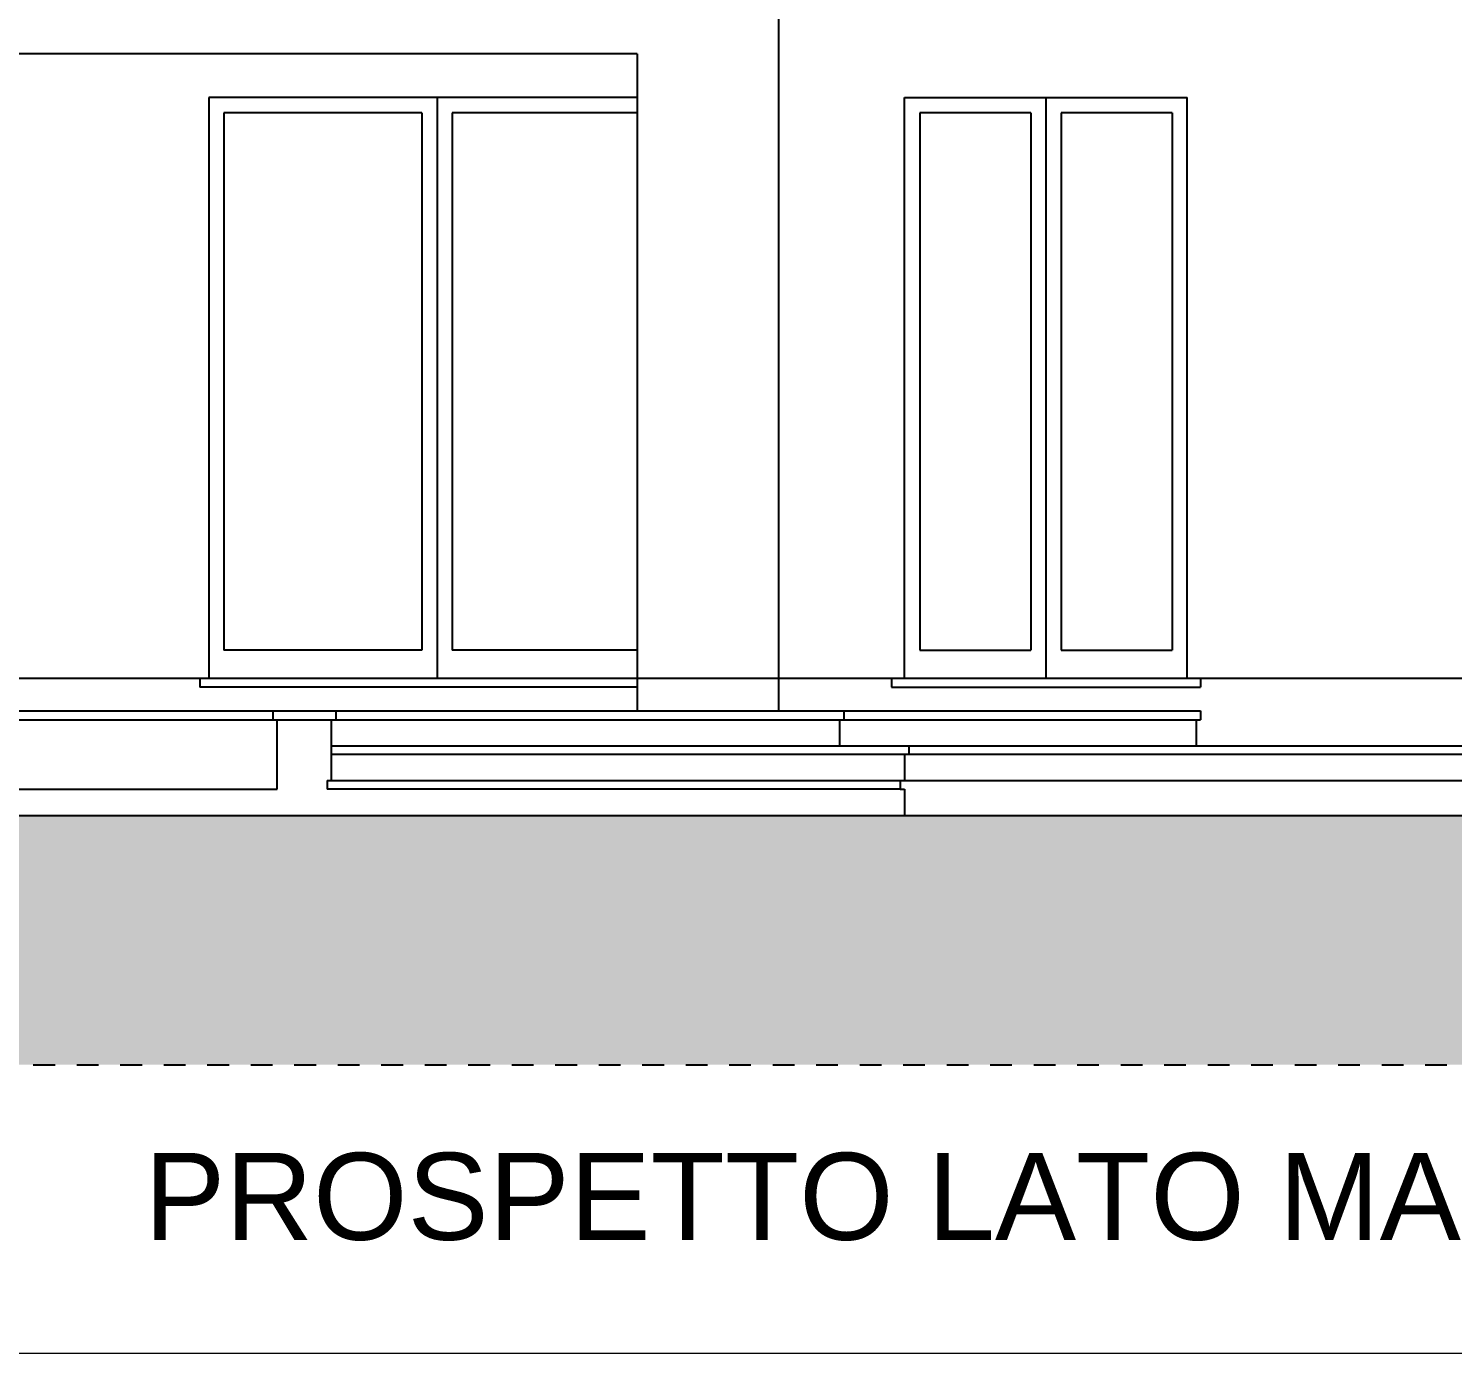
# Model space of a CAD drawing. Header units: millimetres. Extents: x 2002 to 2114, y 811 to 859.
# Drawn here: x 2031.2 to 2037.75, y 811.09 to 817.18 of the extents above; entities that cross this region are included whole.
import ezdxf

# ---------------------------------------------------------------- set-up
doc = ezdxf.new("R2010")
doc.units = ezdxf.units.MM
doc.header["$LTSCALE"] = 0.04
doc.linetypes.add('JIS_02_1.2', pattern=[2.5, 1.25, -1.25])
for name, color, linetype in [('0-2', 1, 'Continuous'), ('02', 1, 'Continuous'), ('ASSI-PIL', 6, 'Continuous')]:
    doc.layers.add(name, color=color, linetype=linetype)
doc.layers.add('0_Num_Penna__10', color=1, linetype='Continuous', lineweight=13)
doc.styles.get("Standard").update_dxf_attribs({"font": 'arial.ttf'})

msp = doc.modelspace()

# ---------------------------------------------------------------- hatches: boundary and pattern name
at = {"layer": '0_Num_Penna__10'}
h = msp.add_hatch(dxfattribs=at)
h.set_pattern_fill('EARTH', color=256, scale=0.04, angle=45, style=0)
h.set_pattern_definition([(45, (609.59275, -129.24758), (0, 0.359210245), [0.254, -0.254]), (45, (609.5254, -129.18023), (0, 0.359210245), [0.254, -0.254]), (45, (609.45805, -129.11288), (0, 0.359210245), [0.254, -0.254]), (135, (609.45805, -129.06797), (-0.359210245, 0), [0.254, -0.254]), (135, (609.5254, -129.00062), (-0.359210245, 0), [0.254, -0.254]), (135, (609.59275, -128.93327), (-0.359210245, 0), [0.254, -0.254])])
h.paths.add_polyline_path([(2048.9795, 812.4206), (2048.9795, 813.5669), (2026.0268, 813.5669), (2026.0268, 812.4206)])

# ---------------------------------------------------------------- linework, layer by layer
for p, q in [((2035.2131, 813.7269), (2038.2331, 813.7269)), ((2035.2131, 813.7269), (2035.2131, 813.6869)), ((2035.2131, 813.6869), (2035.2331, 813.6869)), ((2035.2331, 813.6869), (2035.2331, 813.5669)), ((2025.2646, 813.5669), (2049.1799, 813.5669))]:
    msp.add_line(p, q)
at = {"layer": '0-2'}
for p, q in [((2034.6531, 818.4369), (2034.6531, 814.0469)), ((2034.0031, 817.0669), (2028.0831, 817.0669)), ((2034.0031, 817.0669), (2034.0031, 814.0469)), ((2032.0331, 816.8669), (2032.0331, 814.1969)), ((2034.0031, 816.8669), (2032.0331, 816.8669)), ((2033.0831, 816.8669), (2033.0831, 814.1969)), ((2035.8831, 816.8669), (2035.8831, 814.1969)), ((2032.1031, 816.7969), (2032.1031, 814.3269)), ((2033.0131, 816.7969), (2032.1031, 816.7969)), ((2033.0131, 816.7969), (2033.0131, 814.3269)), ((2033.1531, 816.7969), (2033.1531, 814.3269)), ((2034.0031, 816.7969), (2033.1531, 816.7969)), ((2035.8131, 816.7969), (2035.3031, 816.7969)), ((2035.3031, 816.7969), (2035.3031, 814.3269)), ((2035.8131, 816.7969), (2035.8131, 814.3269)), ((2035.9531, 816.7969), (2035.9531, 814.3269)), ((2036.4631, 816.7969), (2035.9531, 816.7969)), ((2036.4631, 816.7969), (2036.4631, 814.3269)), ((2033.0131, 814.3269), (2032.1031, 814.3269)), ((2034.0031, 814.3269), (2033.1531, 814.3269)), ((2035.3031, 814.3269), (2035.8131, 814.3269)), ((2035.9531, 814.3269), (2036.4631, 814.3269)), ((2034.6531, 814.1969), (2027.4831, 814.1969)), ((2034.1731, 814.1969), (2031.9931, 814.1969)), ((2031.9931, 814.1969), (2031.9931, 814.1569)), ((2038.2331, 814.1969), (2034.6531, 814.1969)), ((2034.0031, 814.1569), (2031.9931, 814.1569)), ((2029.2881, 814.0469), (2032.5981, 814.0469))]:
    msp.add_line(p, q, dxfattribs=at)
at = {"layer": '02'}
for p, q in [((2035.2331, 814.1969), (2035.2331, 816.8669)), ((2035.2331, 816.8669), (2036.5331, 816.8669)), ((2036.5331, 814.1969), (2036.5331, 816.8669)), ((2036.5931, 814.1969), (2035.1731, 814.1969)), ((2035.1731, 814.1969), (2035.1731, 814.1569)), ((2036.5931, 814.1969), (2036.5931, 814.1569)), ((2035.1731, 814.1569), (2036.5931, 814.1569)), ((2027.0631, 814.0469), (2036.5931, 814.0469)), ((2032.3281, 814.0469), (2032.3281, 814.0069)), ((2032.6181, 814.0469), (2032.6181, 814.0069)), ((2034.9531, 814.0469), (2034.9531, 814.0069)), ((2036.5931, 814.0469), (2036.5931, 814.0069)), ((2027.0631, 814.0069), (2036.5931, 814.0069)), ((2032.3481, 813.6869), (2032.3481, 814.0069)), ((2032.5981, 813.7269), (2032.5981, 814.0069)), ((2034.9331, 814.0069), (2034.9331, 813.8869)), ((2036.5731, 814.0069), (2036.5731, 813.8869)), ((2032.5981, 813.8869), (2038.2331, 813.8869)), ((2038.2331, 813.8469), (2032.5981, 813.8469)), ((2035.2331, 813.8469), (2035.2331, 813.7269)), ((2035.2531, 813.8869), (2035.2531, 813.8469)), ((2032.5781, 813.7269), (2032.5781, 813.6869)), ((2032.5781, 813.7269), (2035.2131, 813.7269)), ((2029.5381, 813.6869), (2032.3481, 813.6869)), ((2035.2131, 813.6869), (2032.5781, 813.6869))]:
    msp.add_line(p, q, dxfattribs=at)
at = {"layer": '0_Num_Penna__10'}
msp.add_line((2114.0365, 811.0934), (2002.034, 811.0934), dxfattribs=at)
at = {"layer": 'ASSI-PIL', "linetype": 'JIS_02_1.2'}
msp.add_line((2026.0268, 812.4206), (2048.9795, 812.4206), dxfattribs=at)

# ---------------------------------------------------------------- texts
at = {"layer": 'ASSI-PIL', "insert": (2031.7369, 812.0158), "char_height": 0.4, "width": 12.805257, "attachment_point": 1}
msp.add_mtext('PROSPETTO LATO MARE Sc.1/100', dxfattribs=at)

doc.saveas('drawing.dxf')
